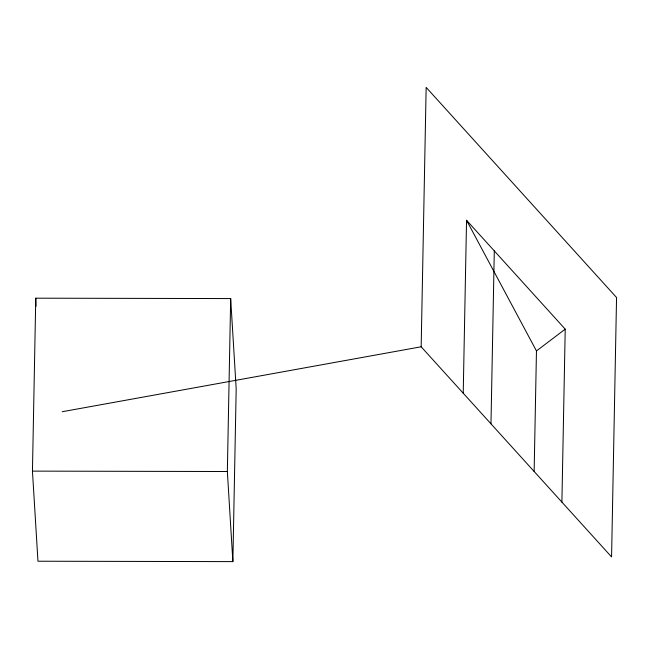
<?xml version="1.0" encoding="UTF-8"?>
<svg xmlns="http://www.w3.org/2000/svg" width="649" height="649" viewBox="0 0 649 649"><rect width="100%" height="100%" fill="white"/><g stroke="black" fill="none" stroke-linecap="round" stroke-linejoin="round"><path stroke-width="0.97" d="M32.45 471.117L35.768 298.183L230.671 298.572L236.187 388.678L232.869 561.62L37.966 561.223L32.45 471.117L227.353 471.515L232.869 561.62M227.353 471.515L230.671 298.572M421.169 346.793L426.15 87.38L616.55 297.51L611.569 556.923L421.169 346.793L62.19 411.726M463.224 393.205L466.542 220.262L565.222 329.165L561.896 502.107M490.977 423.829L494.295 250.895M534.143 471.474L536.463 350.947L466.542 220.262M536.463 350.947L565.222 329.165M35.768 298.183L36.028 306.263"/></g></svg>
